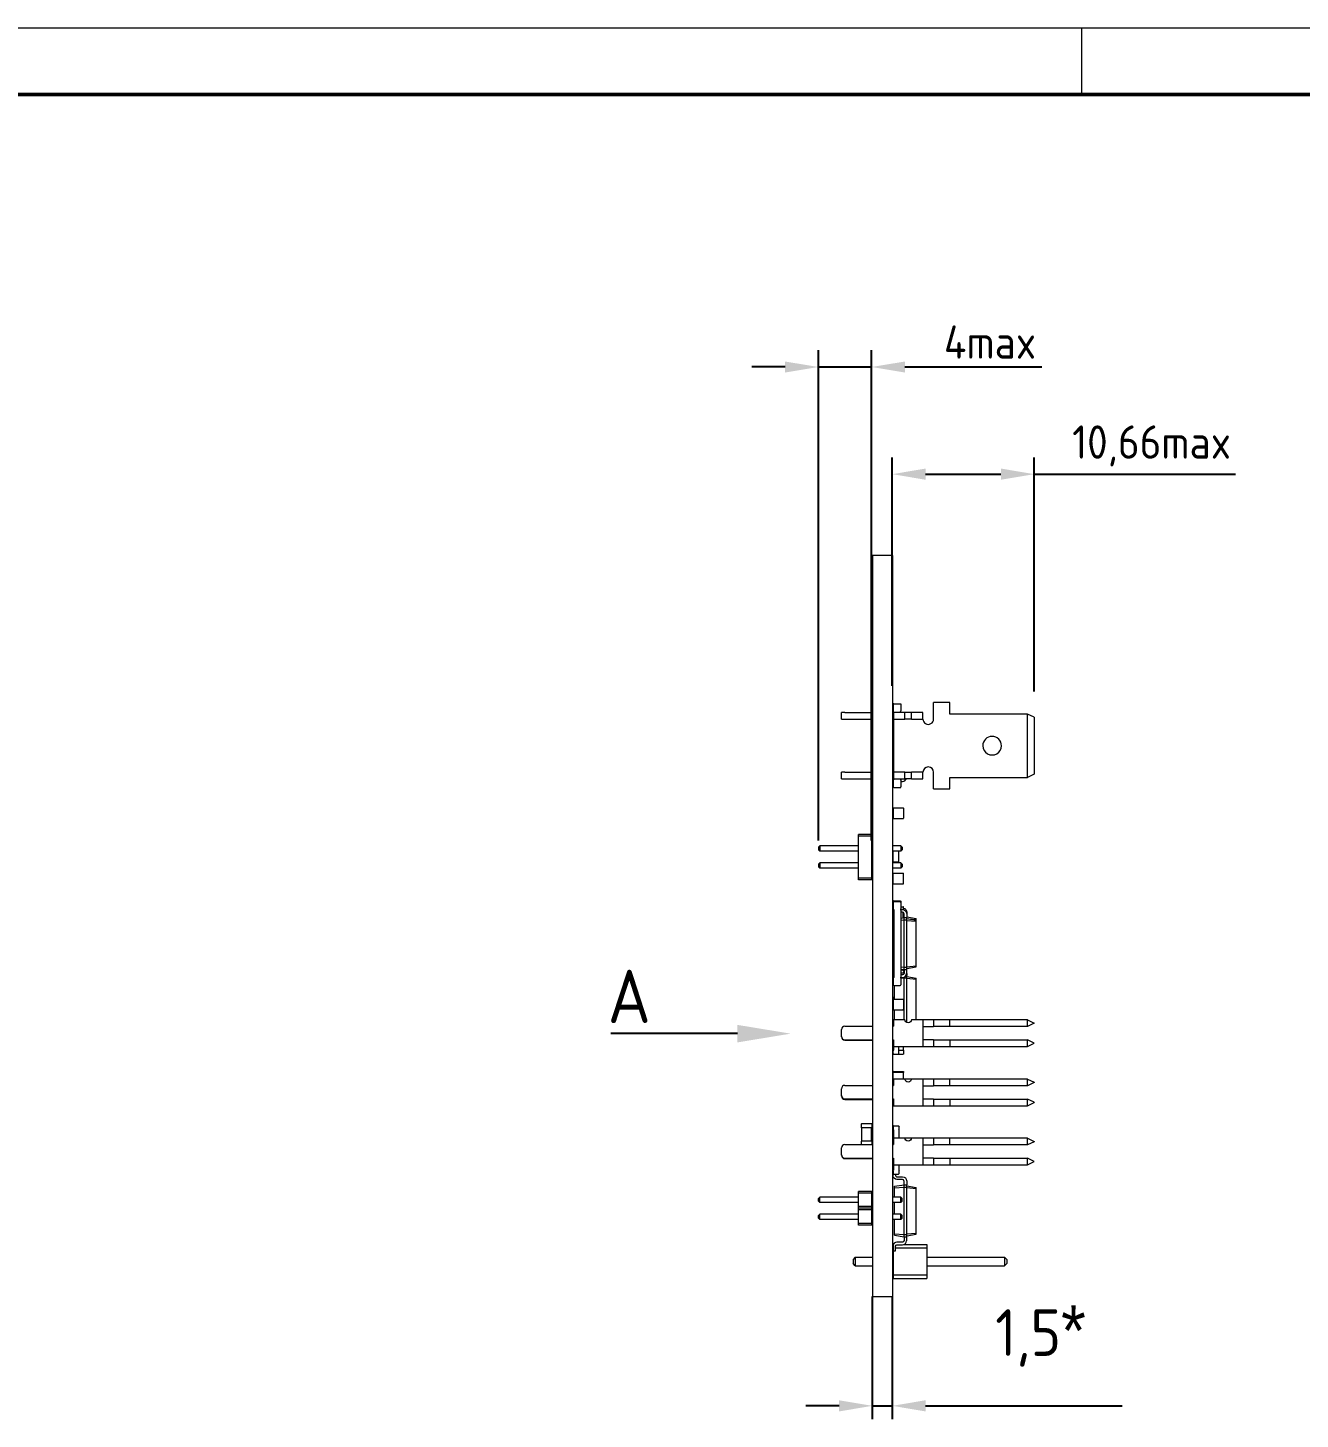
# Model space of a CAD drawing. Header units: millimetres. Extents: x 0 to 420, y 0 to 297.
# Drawn here: x 130.9 to 226.4, y 192.5 to 297 of the extents above; entities that cross this region are included whole.
import ezdxf
from ezdxf import colors
from ezdxf.entities.mleader import LeaderData, LeaderLine
from ezdxf.math import Vec2, Vec3

# ---------------------------------------------------------------- set-up
doc = ezdxf.new("R2010")
doc.units = ezdxf.units.MM
doc.header["$PDSIZE"] = -1
doc.layers.add('ОСНОВНОЙ', color=7, linetype='Continuous', lineweight=25)
doc.styles.add('СПДС', font='isocpeur.ttf', dxfattribs={"width": 0.9})
doc.dimstyles.new('ISO-25', dxfattribs={"dimtxt": 2.5, "dimasz": 2.5, "dimexe": 1.25, "dimexo": 0.625, "dimtad": 1, "dimtxsty": 'Standard', "dimcen": 2.5, "dimadec": 0, "dimazin": 0, "dimtfac": 1, "dimtmove": 0, "dimatfit": 3, "dimfxl": 1, "dimarcsym": 0})
doc.dimstyles.new('Аннотативный', dxfattribs={"dimscale": 0, "dimtxt": 2.5, "dimasz": 2.5, "dimexe": 1.25, "dimexo": 0.625, "dimtad": 1, "dimtxsty": 'Standard', "dimcen": 2.5, "dimadec": 0, "dimazin": 0, "dimtfac": 1, "dimtmove": 0, "dimatfit": 3, "dimfxl": 1, "dimarcsym": 0})

# ---------------------------------------------------------------- blocks, each defined once
blk = doc.blocks.new('*D36')
at = {"color": 0, "lineweight": -2, "transparency": 16777216}
for p, q in [((194.27, 201.72), (194.27, 192.51)), ((195.77, 201.72), (195.77, 192.51)), ((191.77, 193.51), (189.27, 193.51)), ((194.27, 193.51), (195.77, 193.51)), ((198.27, 193.51), (213.03, 193.51))]:
    blk.add_line(p, q, dxfattribs=at)
at = {"color": 0, "transparency": 16777216}
for points in [[(191.77, 193.93), (191.77, 193.09), (194.27, 193.51)], [(198.27, 193.93), (198.27, 193.09), (195.77, 193.51)]]:
    blk.add_solid(points, dxfattribs=at)
at = {"layer": 'Defpoints', "color": 0, "transparency": 16777216}
for p in [(194.27, 201.73), (195.77, 201.73), (195.77, 193.51)]:
    blk.add_point(p, dxfattribs=at)
at = {"color": 0, "transparency": 16777216, "insert": (206.9, 198.75), "char_height": 3.5, "attachment_point": 5, "style": 'СПДС'}
blk.add_mtext('1,5{\\fArial|b0|i0|c204|p34;\\H1.08333x;*}', dxfattribs=at)
blk = doc.blocks.new('*D38')
at = {"color": 0, "lineweight": -2, "transparency": 16777216}
for p, q in [((195.77, 247.58), (195.77, 264.73)), ((206.43, 247.15), (206.43, 264.73)), ((198.27, 263.48), (203.93, 263.48)), ((206.43, 263.48), (221.54, 263.48))]:
    blk.add_line(p, q, dxfattribs=at)
at = {"color": 0, "transparency": 16777216}
for points in [[(198.27, 263.9), (198.27, 263.06), (195.77, 263.48)], [(203.93, 263.9), (203.93, 263.06), (206.43, 263.48)]]:
    blk.add_solid(points, dxfattribs=at)
at = {"layer": 'Defpoints', "color": 0, "transparency": 16777216}
for p in [(206.43, 263.48), (195.77, 246.96), (206.43, 246.53)]:
    blk.add_point(p, dxfattribs=at)
at = {"color": 0, "transparency": 16777216, "insert": (215.24, 265.6), "char_height": 2.5, "attachment_point": 5, "style": 'СПДС'}
blk.add_mtext('10,66max', dxfattribs=at)
blk = doc.blocks.new('A$C09d8acb5')
at = {"color": 0, "linetype": 'Continuous', "lineweight": 0, "extrusion": (0, 1, 0)}
for p, q in [((49.74, 12.16), (49.5, 11.66)), ((54.25, 11.66), (49.5, 11.66)), ((49.5, 11.66), (49.5, 5.81)), ((49.74, 12.16), (54, 12.16)), ((54, 12.16), (54.25, 11.66)), ((54.25, 5.81), (54.25, 11.66)), ((72.46, 11.66), (72.71, 12.16)), ((72.46, 11.66), (72.46, 5.81)), ((72.96, 11.66), (72.46, 11.66)), ((72.71, 12.16), (72.72, 12.16)), ((72.72, 12.16), (72.96, 11.66)), ((72.96, 11.66), (72.96, 5.81)), ((74.21, 12.16), (73.96, 11.66)), ((73.96, 5.81), (73.96, 11.66)), ((74.46, 11.66), (73.96, 11.66)), ((74.21, 12.16), (74.22, 12.16)), ((74.46, 11.66), (74.22, 12.16)), ((74.46, 5.81), (74.46, 11.66)), ((76.91, 11.66), (77.15, 12.16)), ((76.91, 11.66), (76.91, 5.81)), ((77.41, 11.66), (76.91, 11.66)), ((77.15, 12.16), (77.16, 12.16)), ((77.16, 12.16), (77.41, 11.66)), ((77.41, 11.66), (77.41, 5.81)), ((78.65, 12.16), (78.41, 11.66)), ((78.41, 5.81), (78.41, 11.66)), ((78.91, 11.66), (78.41, 11.66)), ((78.65, 12.16), (78.66, 12.16)), ((78.91, 11.66), (78.66, 12.16)), ((78.91, 5.81), (78.91, 11.66)), ((81.35, 11.66), (81.6, 12.16)), ((81.35, 11.66), (81.35, 5.81)), ((81.85, 11.66), (81.35, 11.66)), ((81.6, 12.16), (81.61, 12.16)), ((81.61, 12.16), (81.85, 11.66)), ((81.85, 11.66), (81.85, 5.81)), ((83.1, 12.16), (82.85, 11.66)), ((82.85, 5.81), (82.85, 11.66)), ((83.35, 11.66), (82.85, 11.66)), ((83.1, 12.16), (83.11, 12.16)), ((83.35, 11.66), (83.11, 12.16)), ((83.35, 5.81), (83.35, 11.66)), ((90.29, 9.93), (90.45, 10.09)), ((90.29, 4.09), (90.29, 9.93)), ((90.29, 9.93), (90.93, 9.93)), ((90.45, 10.09), (90.77, 10.09)), ((90.93, 9.93), (90.77, 10.09)), ((90.93, 4.09), (90.93, 9.93)), ((48.62, 5.81), (48.62, 4.6)), ((49.5, 5.81), (48.62, 5.81)), ((55.12, 5.81), (54.25, 5.81)), ((55.12, 4.6), (55.12, 5.81)), ((72.46, 5.81), (72.46, 4.6)), ((72.96, 5.81), (72.46, 5.81)), ((72.96, 5.81), (72.96, 4.6)), ((73.96, 4.6), (73.96, 5.81)), ((73.96, 5.81), (74.46, 5.81)), ((74.46, 4.6), (74.46, 5.81)), ((76.91, 5.81), (76.91, 4.6)), ((77.41, 5.81), (76.91, 5.81)), ((77.41, 5.81), (77.41, 4.6)), ((78.41, 4.6), (78.41, 5.81)), ((78.41, 5.81), (78.91, 5.81)), ((78.91, 4.6), (78.91, 5.81)), ((81.35, 5.81), (81.35, 4.6)), ((81.85, 5.81), (81.35, 5.81)), ((81.85, 5.81), (81.85, 4.6)), ((82.85, 4.6), (82.85, 5.81)), ((82.85, 5.81), (83.35, 5.81)), ((83.35, 4.6), (83.35, 5.81)), ((49.87, 4.6), (48.62, 4.6)), ((55.12, 4.6), (53.87, 4.6)), ((72.46, 4.6), (72.46, 3.8)), ((72.46, 4.6), (72.96, 4.6)), ((72.96, 3.8), (72.96, 4.6)), ((73.96, 4.6), (73.96, 3.8)), ((73.96, 4.6), (74.46, 4.6)), ((74.46, 3.8), (74.46, 4.6)), ((76.91, 4.6), (76.91, 3.8)), ((76.91, 4.6), (77.41, 4.6)), ((77.41, 3.8), (77.41, 4.6)), ((78.41, 4.6), (78.41, 3.8)), ((78.41, 4.6), (78.91, 4.6)), ((78.91, 3.8), (78.91, 4.6)), ((81.35, 4.6), (81.35, 3.8)), ((81.35, 4.6), (81.85, 4.6)), ((81.85, 3.8), (81.85, 4.6)), ((82.85, 4.6), (82.85, 3.8)), ((82.85, 4.6), (83.35, 4.6)), ((83.35, 3.8), (83.35, 4.6)), ((49.87, 3.8), (49.37, 3.8)), ((49.37, 3.8), (49.37, 2.94)), ((49.87, 2.94), (49.87, 3.8)), ((54.37, 3.8), (53.87, 3.8)), ((53.87, 3.8), (53.87, 2.94)), ((54.37, 2.94), (54.37, 3.8)), ((64.73, 2.58), (64.85, 3.3)), ((64.93, 3.3), (64.85, 3.3)), ((64.86, 2.58), (64.97, 3.3)), ((64.88, 2.71), (64.93, 3.3)), ((64.97, 3.3), (64.93, 3.3)), ((65.05, 3.3), (64.97, 3.3)), ((64.99, 2.58), (65.05, 3.3)), ((68.41, 3.3), (65.05, 3.3)), ((68.49, 3.3), (68.41, 3.3)), ((68.47, 2.58), (68.41, 3.3)), ((68.61, 2.58), (68.49, 3.3)), ((69.2, 2.58), (69.32, 3.3)), ((69.4, 3.3), (69.32, 3.3)), ((69.34, 2.58), (69.4, 3.3)), ((72.43, 3.3), (69.4, 3.3)), ((72.43, 3.8), (74.46, 3.8)), ((72.43, 2.94), (72.43, 3.8)), ((74.49, 3.8), (74.46, 3.8)), ((74.46, 1.59), (74.46, 3.8)), ((74.49, 3.8), (74.49, 2.94)), ((76.88, 3.8), (78.91, 3.8)), ((76.88, 2.94), (76.88, 3.8)), ((78.91, 1.59), (78.91, 3.8)), ((78.94, 3.8), (78.91, 3.8)), ((78.94, 3.8), (78.94, 2.94)), ((81.32, 3.8), (83.35, 3.8)), ((81.32, 2.94), (81.32, 3.8)), ((83.35, 1.59), (83.35, 3.8)), ((83.38, 3.8), (83.35, 3.8)), ((83.38, 3.8), (83.38, 2.94)), ((84.92, 2.58), (85.04, 3.3)), ((85.12, 3.3), (85.04, 3.3)), ((85.06, 2.58), (85.12, 3.3)), ((88.48, 3.3), (85.12, 3.3)), ((88.56, 3.3), (88.48, 3.3)), ((88.54, 2.58), (88.48, 3.3)), ((88.67, 2.58), (88.56, 3.3)), ((89.34, 4.09), (89.59, 4.09)), ((89.34, 2.35), (89.34, 4.09)), ((89.59, 4.09), (91.62, 4.09)), ((89.59, 1.75), (89.59, 4.09)), ((91.62, 4.09), (91.88, 4.09)), ((91.62, 1.55), (91.62, 4.09)), ((91.88, 1.55), (91.88, 4.09)), ((48.72, 1.61), (48.72, 2.09)), ((48.78, 2.15), (49.26, 2.15)), ((49.32, 2.15), (49.37, 2.15)), ((49.32, 2.09), (49.32, 2.15)), ((49.87, 2.94), (49.37, 2.94)), ((49.37, 2.94), (49.37, 2.44)), ((49.37, 2.44), (49.37, 1.59)), ((49.87, 2.44), (49.37, 2.44)), ((49.87, 2.94), (49.87, 2.44)), ((49.87, 1.59), (49.87, 2.44)), ((53.87, 2.44), (53.87, 2.94)), ((54.37, 2.94), (53.87, 2.94)), ((54.37, 2.44), (53.87, 2.44)), ((53.87, 2.44), (53.87, 1.59)), ((54.37, 2.94), (54.37, 2.44)), ((54.37, 1.59), (54.37, 2.44)), ((54.37, 2.15), (54.42, 2.15)), ((54.42, 2.09), (54.42, 2.15)), ((54.48, 2.15), (54.96, 2.15)), ((54.55, 2.15), (54.55, 2.27)), ((55.02, 1.61), (55.02, 2.09)), ((56.55, 1.58), (56.55, 2.32)), ((56.58, 2.35), (57.32, 2.35)), ((57.35, 1.58), (57.35, 2.32)), ((59.4, 2.15), (59.5, 2.25)), ((59.4, 2.15), (59.8, 2.15)), ((59.4, 2.15), (59.4, 1.5)), ((59.5, 2.25), (59.7, 2.25)), ((59.8, 2.15), (59.7, 2.25)), ((59.8, 2.15), (59.8, 1.5)), ((60.67, 2.15), (60.77, 2.25)), ((60.67, 2.15), (61.07, 2.15)), ((60.67, 2.15), (60.67, 1.5)), ((60.77, 2.25), (60.97, 2.25)), ((61.07, 2.15), (60.97, 2.25)), ((61.07, 2.15), (61.07, 1.5)), ((61.45, 1.58), (61.45, 2.32)), ((62.22, 2.35), (61.48, 2.35)), ((62.25, 1.58), (62.25, 2.32)), ((63.52, 1.61), (63.52, 2.09)), ((63.64, 2.15), (63.58, 2.15)), ((63.58, 1.61), (63.58, 2.09)), ((63.64, 2.15), (64.12, 2.15)), ((64.19, 2.35), (63.97, 2.35)), ((63.97, 2.35), (63.97, 2.32)), ((63.97, 2.15), (63.97, 2.32)), ((64.18, 2.15), (64.18, 2.27)), ((64.18, 2.15), (69.28, 2.15)), ((64.18, 2.09), (64.18, 2.15)), ((64.36, 2.58), (64.48, 2.58)), ((64.38, 2.27), (64.38, 2.15)), ((64.79, 2.32), (64.39, 2.32)), ((64.48, 2.58), (64.78, 2.58)), ((64.78, 2.38), (64.48, 2.38)), ((64.66, 2.32), (64.66, 2.38)), ((64.78, 2.38), (64.78, 2.58)), ((64.96, 2.58), (64.78, 2.58)), ((64.82, 2.15), (64.78, 2.38)), ((64.96, 2.38), (64.78, 2.38)), ((64.96, 2.38), (64.96, 2.58)), ((68.51, 2.58), (64.96, 2.58)), ((64.98, 2.15), (64.96, 2.38)), ((68.51, 2.38), (64.96, 2.38)), ((68.49, 2.15), (68.51, 2.38)), ((68.51, 2.38), (68.51, 2.58)), ((68.68, 2.58), (68.51, 2.58)), ((68.68, 2.38), (68.51, 2.38)), ((68.65, 2.15), (68.68, 2.38)), ((68.68, 2.38), (68.68, 2.58)), ((68.98, 2.58), (68.68, 2.58)), ((68.68, 2.38), (68.98, 2.38)), ((68.73, 2.27), (68.73, 2.15)), ((68.96, 2.27), (68.96, 2.15)), ((68.98, 2.58), (69.13, 2.58)), ((69.08, 2.27), (69.08, 2.15)), ((69.13, 2.54), (69.13, 2.58)), ((69.3, 2.58), (69.13, 2.58)), ((69.3, 2.38), (69.27, 2.38)), ((69.28, 2.15), (69.28, 2.27)), ((69.28, 2.09), (69.28, 2.15)), ((69.3, 2.38), (69.3, 2.58)), ((72.65, 2.58), (69.3, 2.58)), ((69.32, 2.15), (69.3, 2.38)), ((72.43, 2.38), (69.3, 2.38)), ((69.34, 2.15), (69.82, 2.15)), ((69.88, 1.61), (69.88, 2.09)), ((70.9, 1.58), (70.9, 2.32)), ((70.93, 2.35), (71.67, 2.35)), ((71.7, 1.58), (71.7, 2.32)), ((72.43, 1.59), (72.43, 2.44)), ((74.46, 2.32), (74.75, 2.32)), ((74.49, 2.44), (74.49, 2.32)), ((74.75, 2.35), (74.7, 2.35)), ((74.7, 2.35), (74.7, 2.32)), ((74.75, 2.35), (74.75, 2.32)), ((74.75, 2.35), (75.05, 2.35)), ((74.75, 2), (74.75, 2.32)), ((75.05, 2.35), (75.05, 2.32)), ((75.05, 1.96), (75.05, 2.32)), ((76.34, 1.58), (76.34, 2.32)), ((76.42, 2.35), (76.37, 2.35)), ((76.39, 1.58), (76.39, 2.32)), ((76.88, 2.35), (76.42, 2.35)), ((76.88, 1.59), (76.88, 2.44)), ((76.91, 2.94), (76.91, 2.44)), ((78.94, 2.44), (78.94, 1.59)), ((81.32, 1.59), (81.32, 2.44)), ((81.35, 2.94), (81.35, 2.44)), ((83.38, 2.44), (83.38, 2)), ((84.25, 1.85), (84.25, 2.27)), ((84.45, 2.27), (84.45, 1.85)), ((84.55, 2.58), (84.85, 2.58)), ((84.85, 2.38), (84.55, 2.38)), ((85.02, 2.58), (84.85, 2.58)), ((84.85, 2.38), (84.85, 2.58)), ((85.02, 2.38), (84.85, 2.38)), ((84.96, 1.65), (84.85, 2.38)), ((88.57, 2.58), (85.02, 2.58)), ((85.02, 2.38), (85.02, 2.58)), ((88.57, 2.38), (85.02, 2.38)), ((85.08, 1.65), (85.02, 2.38)), ((85.78, 2.15), (85.88, 2.25)), ((86.18, 2.15), (85.78, 2.15)), ((85.78, 2.15), (85.78, 1.5)), ((86.08, 2.25), (85.88, 2.25)), ((86.18, 2.15), (86.08, 2.25)), ((86.18, 2.15), (86.18, 1.5)), ((87.05, 2.15), (87.15, 2.25)), ((87.45, 2.15), (87.05, 2.15)), ((87.05, 2.15), (87.05, 1.5)), ((87.35, 2.25), (87.15, 2.25)), ((87.45, 2.15), (87.35, 2.25)), ((87.45, 2.15), (87.45, 1.5)), ((88.52, 1.65), (88.57, 2.38)), ((88.75, 2.58), (88.57, 2.58)), ((88.57, 2.38), (88.57, 2.58)), ((88.75, 2.38), (88.57, 2.38)), ((88.63, 1.65), (88.75, 2.38)), ((88.75, 2.38), (88.75, 2.58)), ((89.05, 2.58), (88.75, 2.58)), ((88.75, 2.38), (89.05, 2.38)), ((89.15, 2.27), (89.15, 1.85)), ((89.35, 1.85), (89.35, 2.27)), ((37.58, 1.5), (92.46, 1.5)), ((37.58, 1.5), (37.58, 0)), ((48.78, 1.55), (49.26, 1.55)), ((49.35, 1.55), (49.26, 1.55)), ((49.32, 1.61), (49.37, 1.61)), ((49.37, 1.59), (49.87, 1.59)), ((49.37, 1.5), (49.37, 1.59)), ((49.87, 1.59), (53.87, 1.59)), ((49.87, 1.5), (49.87, 1.59)), ((53.87, 1.59), (54.37, 1.59)), ((53.87, 1.5), (53.87, 1.59)), ((54.37, 1.61), (54.42, 1.61)), ((54.37, 1.5), (54.37, 1.59)), ((54.48, 1.55), (54.96, 1.55)), ((54.96, 1.55), (55, 1.55)), ((55, 1.55), (55, 1.56)), ((56.58, 1.55), (57.32, 1.55)), ((60.6, 2), (59.8, 2)), ((60.6, 1.55), (59.8, 1.55)), ((60.6, 2), (60.6, 1.96)), ((60.6, 1.59), (60.6, 1.96)), ((60.6, 1.55), (60.6, 1.59)), ((62.22, 1.55), (61.48, 1.55)), ((63.61, 1.55), (63.58, 1.55)), ((63.61, 1.55), (63.61, 1.56)), ((63.61, 1.55), (63.61, 1.56)), ((63.61, 1.55), (63.61, 1.55)), ((63.64, 1.55), (63.61, 1.55)), ((63.64, 1.55), (64.12, 1.55)), ((64.22, 1.55), (64.12, 1.55)), ((64.18, 1.61), (69.28, 1.61)), ((64.27, 1.55), (64.22, 1.55)), ((65.27, 1.59), (64.27, 1.59)), ((64.27, 1.58), (64.27, 1.59)), ((65.27, 1.58), (64.27, 1.58)), ((64.27, 1.55), (64.27, 1.58)), ((64.41, 1.55), (64.27, 1.55)), ((64.41, 1.55), (64.41, 1.58)), ((65.27, 1.58), (65.27, 1.59)), ((65.27, 1.55), (65.27, 1.58)), ((65.31, 1.55), (65.27, 1.55)), ((65.52, 1.55), (65.31, 1.55)), ((65.57, 1.55), (65.52, 1.55)), ((65.57, 1.59), (65.57, 1.61)), ((65.57, 1.58), (65.57, 1.59)), ((65.57, 1.55), (65.57, 1.58)), ((66.03, 1.55), (65.57, 1.55)), ((66.59, 1.55), (66.03, 1.55)), ((66.06, 1.58), (66.06, 1.61)), ((66.62, 1.58), (66.62, 1.61)), ((68.08, 1.55), (68.08, 1.61)), ((68.43, 1.55), (68.08, 1.55)), ((69.26, 1.55), (69.34, 1.55)), ((69.34, 1.55), (69.82, 1.55)), ((70.9, 1.65), (69.88, 1.65)), ((70.78, 1.58), (70.78, 1.65)), ((70.93, 1.55), (70.81, 1.55)), ((70.93, 1.55), (71.67, 1.55)), ((72.43, 1.65), (71.7, 1.65)), ((72.43, 1.59), (72.93, 1.59)), ((72.93, 1.5), (72.93, 1.59)), ((73.95, 1.59), (74.46, 1.59)), ((73.95, 1.5), (73.95, 1.59)), ((73.95, 1.58), (74.75, 1.58)), ((73.95, 1.55), (74.08, 1.55)), ((73.99, 1.5), (73.99, 1.55)), ((74.08, 1.55), (74.08, 1.58)), ((74.75, 2), (74.46, 2)), ((74.75, 1.59), (74.46, 1.59)), ((74.7, 1.55), (74.7, 1.58)), ((74.75, 1.55), (74.7, 1.55)), ((74.75, 1.96), (74.75, 2)), ((74.75, 1.58), (74.75, 1.59)), ((74.75, 1.55), (74.75, 1.58)), ((74.75, 1.55), (74.79, 1.55)), ((75, 2), (74.79, 2)), ((75, 1.55), (74.79, 1.55)), ((75, 1.55), (75.05, 1.55)), ((75.05, 1.59), (75.05, 1.96)), ((75.05, 1.58), (75.05, 1.59)), ((75.05, 1.55), (75.05, 1.58)), ((76.42, 1.55), (76.37, 1.55)), ((77.16, 1.55), (76.42, 1.55)), ((76.88, 1.59), (77.38, 1.59)), ((77.19, 1.58), (77.19, 1.59)), ((77.38, 1.5), (77.38, 1.59)), ((78.4, 1.59), (78.91, 1.59)), ((78.4, 1.5), (78.4, 1.59)), ((78.44, 1.5), (78.44, 1.59)), ((78.94, 1.59), (78.91, 1.59)), ((80.41, 1.59), (80.41, 1.96)), ((80.46, 2), (80.67, 2)), ((80.46, 1.55), (80.67, 1.55)), ((80.71, 2), (81.32, 2)), ((80.71, 1.96), (80.71, 2)), ((80.71, 1.59), (81.32, 1.59)), ((81.32, 1.59), (81.82, 1.59)), ((81.76, 1.55), (81.82, 1.55)), ((81.82, 1.5), (81.82, 1.59)), ((82.84, 1.59), (83.35, 1.59)), ((82.84, 1.5), (82.84, 1.59)), ((82.88, 1.5), (82.88, 1.59)), ((83.35, 2), (83.74, 2)), ((83.35, 1.59), (83.74, 1.59)), ((83.38, 1.59), (83.35, 1.59)), ((83.38, 1.59), (83.38, 1.59)), ((83.74, 1.55), (83.53, 1.55)), ((83.74, 1.96), (83.74, 2)), ((83.74, 2), (83.74, 2)), ((83.79, 2), (84, 2)), ((83.79, 1.55), (84, 1.55)), ((84.15, 1.55), (84, 1.55)), ((84.04, 1.59), (84.04, 1.96)), ((84.04, 1.75), (84.15, 1.75)), ((85.08, 1.65), (84.96, 1.65)), ((85.78, 1.65), (85.08, 1.65)), ((87.05, 1.65), (86.18, 1.65)), ((88.52, 1.65), (87.45, 1.65)), ((88.63, 1.65), (88.52, 1.65)), ((89.34, 1.55), (89.34, 1.57)), ((89.34, 1.55), (89.45, 1.55)), ((89.8, 1.75), (89.45, 1.75)), ((89.45, 1.55), (89.8, 1.55)), ((89.8, 1.55), (89.8, 1.75)), ((89.8, 1.55), (91.62, 1.55)), ((90.29, 1.5), (90.29, 1.55)), ((90.93, 1.5), (90.93, 1.55)), ((91.62, 1.55), (91.88, 1.55)), ((92.46, 1.5), (93.23, 1.5)), ((93.23, 0), (93.23, 1.5)), ((37.58, 0), (92.46, 0)), ((49.37, -2.07), (49.37, 0)), ((49.87, -2.07), (49.87, 0)), ((53.87, -2.07), (53.87, 0)), ((54.37, -2.07), (54.37, 0)), ((72.93, -2.07), (72.93, 0)), ((73.95, -2.07), (73.95, 0)), ((77.38, -2.07), (77.38, 0)), ((78.4, -2.07), (78.4, 0)), ((81.82, -2.07), (81.82, 0)), ((82.84, -2.07), (82.84, 0)), ((90.29, -1.29), (90.29, 0)), ((90.93, -1.29), (90.93, 0)), ((92.46, 0), (93.23, 0)), ((58.66, -0.05), (58.53, -0.05)), ((58.53, -0.05), (58.53, -1.05)), ((58.66, -0.05), (58.66, -1.05)), ((61.81, -0.05), (58.66, -0.05)), ((59.4, 0), (59.4, -0.05)), ((59.8, 0), (59.8, -0.05)), ((60.67, 0), (60.67, -0.05)), ((61.07, 0), (61.07, -0.05)), ((61.81, -0.05), (61.81, -1.05)), ((61.94, -0.05), (61.81, -0.05)), ((61.94, -0.05), (61.94, -1.05)), ((73.99, -2.07), (73.99, 0)), ((78.44, -2.07), (78.44, 0)), ((80.28, -0.05), (80.28, -0.08)), ((80.28, -0.05), (80.58, -0.05)), ((80.28, -0.08), (80.28, -0.82)), ((80.28, -0.85), (80.28, -0.82)), ((80.28, -0.85), (80.58, -0.85)), ((80.58, -0.05), (80.58, -0.08)), ((80.58, -0.08), (80.58, -0.82)), ((80.58, -0.08), (81.58, -0.08)), ((80.58, -0.85), (80.58, -0.82)), ((80.58, -0.82), (81.58, -0.82)), ((81.58, -0.05), (81.58, -0.08)), ((81.58, -0.05), (81.82, -0.05)), ((81.58, -0.08), (81.58, -0.82)), ((81.58, -0.85), (81.58, -0.82)), ((81.58, -0.85), (81.82, -0.85)), ((82.88, -2.07), (82.88, 0)), ((85.34, -0.05), (85.34, -1.05)), ((85.47, -0.05), (85.34, -0.05)), ((86.49, -0.05), (85.47, -0.05)), ((85.47, -0.05), (85.47, -1.05)), ((85.78, 0), (85.78, -0.05)), ((86.18, 0), (86.18, -0.05)), ((86.61, -0.05), (86.49, -0.05)), ((86.49, -0.05), (86.49, -1.05)), ((86.74, -0.05), (86.61, -0.05)), ((86.61, -0.05), (86.61, -1.05)), ((87.76, -0.05), (86.74, -0.05)), ((86.74, -0.05), (86.74, -1.05)), ((87.05, 0), (87.05, -0.05)), ((87.45, 0), (87.45, -0.05)), ((87.88, -0.05), (87.76, -0.05)), ((87.76, -0.05), (87.76, -1.05)), ((87.88, -0.05), (87.88, -1.05)), ((49.37, -2.07), (49.37, -2.32)), ((49.87, -2.32), (49.87, -2.07)), ((53.87, -2.07), (53.87, -2.32)), ((54.37, -2.32), (54.37, -2.07)), ((58.66, -1.05), (58.53, -1.05)), ((61.81, -1.05), (58.66, -1.05)), ((59.4, -1.05), (59.4, -3.95)), ((59.8, -1.05), (59.8, -3.95)), ((60.67, -1.05), (60.67, -3.95)), ((61.07, -1.05), (61.07, -3.95)), ((61.94, -1.05), (61.81, -1.05)), ((85.47, -1.05), (85.34, -1.05)), ((86.49, -1.05), (85.47, -1.05)), ((85.78, -1.05), (85.78, -3.95)), ((86.18, -1.05), (86.18, -3.95)), ((86.61, -1.05), (86.49, -1.05)), ((86.74, -1.05), (86.61, -1.05)), ((87.76, -1.05), (86.74, -1.05)), ((87.05, -1.05), (87.05, -3.95)), ((87.45, -1.05), (87.45, -3.95)), ((87.88, -1.05), (87.76, -1.05)), ((90.29, -1.29), (90.93, -1.29)), ((90.29, -1.29), (90.45, -1.45)), ((90.45, -1.45), (90.77, -1.45)), ((90.93, -1.29), (90.77, -1.45)), ((49.87, -2.32), (49.37, -2.32)), ((54.37, -2.32), (53.87, -2.32)), ((73.7, -2.32), (73.18, -2.32)), ((73.74, -2.32), (73.7, -2.32)), ((78.15, -2.32), (77.63, -2.32)), ((78.19, -2.32), (78.15, -2.32)), ((82.59, -2.32), (82.07, -2.32)), ((82.63, -2.32), (82.59, -2.32)), ((59.4, -3.95), (59.8, -3.95)), ((59.4, -3.95), (59.5, -4.05)), ((59.5, -4.05), (59.7, -4.05)), ((59.8, -3.95), (59.7, -4.05)), ((60.67, -3.95), (61.07, -3.95)), ((60.67, -3.95), (60.77, -4.05)), ((60.77, -4.05), (60.97, -4.05)), ((61.07, -3.95), (60.97, -4.05)), ((86.18, -3.95), (85.78, -3.95)), ((85.78, -3.95), (85.88, -4.05)), ((86.08, -4.05), (85.88, -4.05)), ((86.18, -3.95), (86.08, -4.05)), ((87.45, -3.95), (87.05, -3.95)), ((87.05, -3.95), (87.15, -4.05)), ((87.35, -4.05), (87.15, -4.05)), ((87.45, -3.95), (87.35, -4.05))]:
    blk.add_line(p, q, dxfattribs=at)
at = {"color": 0, "linetype": 'Continuous', "lineweight": 0}
for centre, radius, start, end in [((51.87, 8.99), 0.7, 90, 270), ((51.87, 8.99), 0.7, 270, 90), ((49.87, 4.2), 0.4, 270, 90), ((53.87, 4.2), 0.4, 90, 270), ((49.26, 2.09), 0.06, 360, 90), ((54.25, 2.27), 0.3, 0, 65.7952), ((54.96, 2.09), 0.06, 360, 90), ((57.32, 2.32), 0.03, 0, 90), ((62.22, 2.32), 0.03, 0, 90), ((64.12, 2.09), 0.06, 360, 90), ((64.48, 2.27), 0.1, 90, 180), ((68.83, 2.27), 0.1, 90, 180), ((68.98, 2.27), 0.3, 360, 90), ((69.82, 2.09), 0.06, 360, 90), ((71.67, 2.32), 0.03, 0, 90), ((74.49, 2.69), 0.25, 90, 96.8921), ((74.49, 2.69), 0.25, 263.1079, 270), ((78.94, 2.69), 0.25, 90, 96.8921), ((78.94, 2.69), 0.25, 263.1079, 270), ((83.38, 2.69), 0.25, 90, 96.8921), ((83.38, 2.69), 0.25, 263.1079, 270), ((84.55, 2.27), 0.1, 90, 180), ((89.05, 2.27), 0.3, 360, 90), ((48.78, 1.61), 0.06, 180, 270), ((54.48, 1.61), 0.06, 180, 270), ((56.58, 1.58), 0.03, 180, 270), ((61.48, 1.58), 0.03, 180, 270), ((63.58, 1.61), 0.06, 180, 270), ((63.64, 1.61), 0.06, 180, 270), ((65.29, 1.58), 0.03, 180, 230.7035), ((65.31, 1.59), 0.045, 180, 270), ((69.26, 1.85), 0.3, 233.1301, 270), ((69.38, 1.85), 0.3, 233.1301, 256.3686), ((69.34, 1.61), 0.06, 180, 270), ((70.81, 1.58), 0.03, 180, 270), ((70.93, 1.58), 0.03, 180, 270), ((74.79, 1.59), 0.045, 180, 270), ((75, 1.96), 0.045, 0, 90), ((76.37, 1.58), 0.03, 180, 270), ((76.42, 1.58), 0.03, 180, 270), ((80.46, 1.59), 0.045, 180, 270), ((80.67, 1.96), 0.045, 0, 90), ((81.76, 1.59), 0.045, 188.7716, 270), ((83.53, 1.59), 0.045, 180, 270), ((83.74, 1.96), 0.045, 60.7324, 90), ((83.79, 1.59), 0.045, 180, 270), ((84, 1.96), 0.045, 0, 90), ((84.15, 1.85), 0.1, 270, 360), ((89.45, 1.85), 0.3, 180, 270), ((73.18, -2.07), 0.25, 180, 270), ((73.7, -2.07), 0.25, 270, 360), ((73.74, -2.07), 0.25, 270, 360), ((77.63, -2.07), 0.25, 180, 270), ((78.15, -2.07), 0.25, 270, 360), ((78.19, -2.07), 0.25, 270, 360), ((82.07, -2.07), 0.25, 180, 270), ((82.59, -2.07), 0.25, 270, 360), ((82.63, -2.07), 0.25, 270, 360)]:
    blk.add_arc(centre, radius, start, end, dxfattribs=at)
at = {"color": 0, "linetype": 'Continuous', "lineweight": 0, "extrusion": (0, 0, -1)}
for centre, radius, start, end in [((-48.78, 2.09), 0.06, 360, 90), ((-54.48, 2.09), 0.06, 360, 90), ((-56.58, 2.32), 0.03, 0, 90), ((-61.48, 2.32), 0.03, 0, 90), ((-63.58, 2.09), 0.06, 360, 90), ((-63.64, 2.09), 0.06, 360, 90), ((-64.36, 2.27), 0.3, 14.4775, 90), ((-64.48, 2.27), 0.3, 360, 90), ((-68.86, 2.27), 0.1, 90, 180), ((-68.98, 2.27), 0.1, 90, 180), ((-69.34, 2.09), 0.06, 360, 90), ((-70.93, 2.32), 0.03, 0, 90), ((-72.43, 2.69), 0.25, 90, 270), ((-76.37, 2.32), 0.03, 0, 90), ((-76.42, 2.32), 0.03, 0, 90), ((-76.88, 2.69), 0.25, 90, 270), ((-81.32, 2.69), 0.25, 90, 270), ((-84.55, 2.27), 0.3, 360, 90), ((-89.05, 2.27), 0.1, 90, 180), ((-49.26, 1.61), 0.06, 180, 270), ((-49.35, 1.85), 0.3, 265.603, 270), ((-54.96, 1.61), 0.06, 180, 270), ((-57.32, 1.58), 0.03, 180, 270), ((-62.22, 1.58), 0.03, 180, 270), ((-64.12, 1.61), 0.06, 180, 270), ((-64.08, 1.85), 0.3, 233.1301, 256.3686), ((-64.22, 1.59), 0.045, 180, 270), ((-65.52, 1.59), 0.045, 180, 270), ((-66.03, 1.58), 0.03, 180, 270), ((-66.59, 1.58), 0.03, 180, 270), ((-68.43, 1.85), 0.3, 233.1301, 270), ((-69.82, 1.61), 0.06, 180, 270), ((-71.67, 1.58), 0.03, 180, 270), ((-74.79, 1.96), 0.045, 0, 90), ((-75, 1.59), 0.045, 180, 270), ((-77.16, 1.58), 0.03, 180, 270), ((-80.46, 1.96), 0.045, 0, 90), ((-80.67, 1.59), 0.045, 180, 270), ((-83.79, 1.96), 0.045, 0, 90), ((-83.74, 1.59), 0.045, 240.7324, 270), ((-84, 1.59), 0.045, 180, 270), ((-84.15, 1.85), 0.3, 180, 270), ((-89.45, 1.85), 0.1, 270, 360)]:
    blk.add_arc(centre, radius, start, end, dxfattribs=at)
blk = doc.blocks.new('*D53')
at = {"color": 0, "lineweight": -2, "transparency": 16777216}
for p, q in [((190.22, 235.98), (190.22, 272.78)), ((194.22, 235.98), (194.22, 272.78)), ((187.72, 271.53), (185.22, 271.53)), ((190.22, 271.53), (194.22, 271.53)), ((196.72, 271.53), (207, 271.53))]:
    blk.add_line(p, q, dxfattribs=at)
at = {"color": 0, "transparency": 16777216}
for points in [[(187.72, 271.94), (187.72, 271.11), (190.22, 271.53)], [(196.72, 271.94), (196.72, 271.11), (194.22, 271.53)]]:
    blk.add_solid(points, dxfattribs=at)
at = {"layer": 'Defpoints', "color": 0, "transparency": 16777216}
for p in [(194.22, 271.53), (190.22, 235.36), (194.22, 235.36)]:
    blk.add_point(p, dxfattribs=at)
at = {"color": 0, "transparency": 16777216, "insert": (203.11, 273.4), "char_height": 2.5, "attachment_point": 5, "style": 'СПДС'}
blk.add_mtext('4max', dxfattribs=at)

msp = doc.modelspace()

# ---------------------------------------------------------------- linework, layer by layer
at = {"color": 7, "linetype": 'Continuous', "lineweight": 18}
msp.add_line((0, 297), (420, 297), dxfattribs=at)
at = {"color": 7, "linetype": 'Continuous', "lineweight": 50}
msp.add_line((415, 292), (20, 292), dxfattribs=at)
at = {"layer": 'ОСНОВНОЙ', "linetype": 'Continuous', "lineweight": 18}
for p, q in [((210, 292), (210, 297)), ((20, 292), (415, 292)), ((217.5, 292.001), (217.5, 291.999))]:
    msp.add_line(p, q, dxfattribs=at)

# ---------------------------------------------------------------- block references
at = {"rotation": 270}
msp.add_blockref('A$C09d8acb5', (194.274, 294.959), dxfattribs=at)

# ---------------------------------------------------------------- dimensions: what is measured, and where the dimension line sits
for base, p1, p2, picture, middle in [((194.224, 271.527), (190.224, 235.359), (194.224, 235.359), '*D53', (203.111, 273.402)), ((206.432, 263.479), (195.774, 246.956), (206.432, 246.526), '*D38', (215.238, 265.604))]:
    dim = msp.add_linear_dim(base=base, p1=p1, p2=p2, text='<>max', dimstyle='Аннотативный', override={"dimtxsty": 'СПДС'})
    dim.commit()
    dim.dimension.update_dxf_attribs({"geometry": picture, "text_midpoint": middle})
dim = msp.add_linear_dim(base=(195.774, 193.509), p1=(194.274, 201.728), p2=(195.774, 201.728), text='1,5{\\fArial|b0|i0|c204|p34;\\H1.08333x;*}', dimstyle='ISO-25', override={"dimtxt": 3.5, "dimexe": 1, "dimexo": 0.01, "dimgap": 3, "dimtih": 1, "dimtoh": 1, "dimzin": 0, "dimtxsty": 'СПДС', "dimadec": 2, "dimtdec": 3, "dimtzin": 0})
dim.commit()
dim.dimension.update_dxf_attribs({"geometry": '*D36', "text_midpoint": (206.901, 193.509), "dimtype": 160})

# ---------------------------------------------------------------- leaders
ml = msp.add_multileader_mtext('Standard')
ml.set_content('А', color=256, style='СПДС')
ml.set_leader_properties()
ml.build(insert=Vec2(0, 0))
ml.multileader.update_dxf_attribs({"text_left_attachment_type": 6, "text_right_attachment_type": 6, "dogleg_length": 0.36})
ctx = ml.context
ctx.base_point, ctx.plane_origin = Vec3(173.123, 221.462), Vec3(188.143, 221.462)
ctx.left_attachment, ctx.right_attachment, ctx.text_align_type = 6, 6, 2
notes = []
notes.append((ctx, [(0, (1, 1, 0), (180.003, 221.462), (-1, 0), 0.36, [(0, [(188.143, 221.462)], 0, [])])]))
ctx.mtext.insert, ctx.mtext.alignment, ctx.mtext.flow_direction = Vec3(177.643, 226.262), 3, 5
for ctx, leaders in notes:
    for number, flags, end, landing, length, lines in leaders:
        leader = LeaderData()
        leader.index, (leader.has_last_leader_line, leader.has_dogleg_vector, leader.attachment_direction) = number, flags
        leader.last_leader_point, leader.dogleg_vector, leader.dogleg_length = Vec3(end), Vec3(landing), length
        for number, points, colour, breaks in lines:
            line = LeaderLine()
            line.index, line.vertices, line.color, line.breaks = number, Vec3.list(points), colors.encode_raw_color(colour), breaks
            leader.lines.append(line)
        ctx.leaders.append(leader)

doc.saveas('drawing.dxf')
